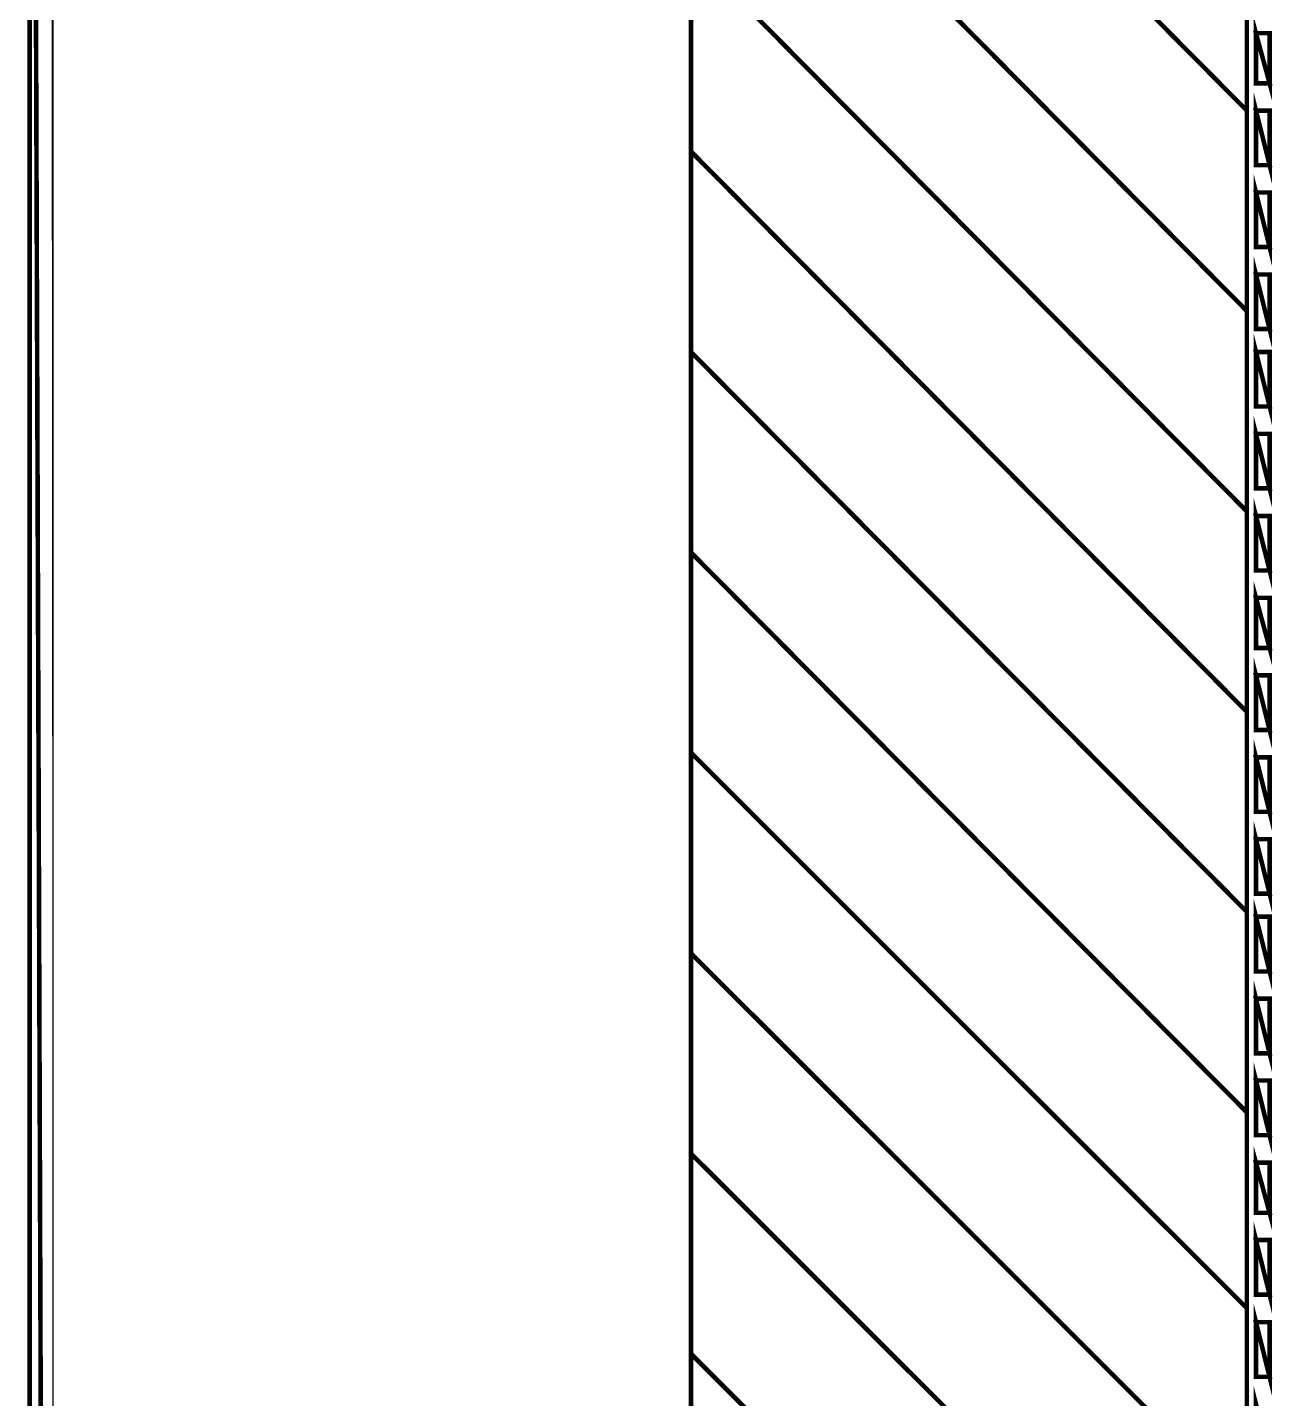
# Model space of a CAD drawing. Extents: x 0 to 210, y 0 to 297.
# Drawn here: x 143.16 to 154.74, y 230.76 to 243.53 of the extents above; entities that cross this region are included whole.
import ezdxf

# ---------------------------------------------------------------- set-up
doc = ezdxf.new("R2010")
doc.units = 0
doc.header["$MEASUREMENT"] = 0
for name, color, linetype in [('C00-00-00-BLACK', 7, 'Continuous'), ('C00-FF-00', 3, 'Continuous'), ('CFF-00-00', 1, 'Continuous')]:
    doc.layers.add(name, color=color, linetype=linetype)

msp = doc.modelspace()

# ---------------------------------------------------------------- linework, layer by layer
at = {"layer": 'C00-00-00-BLACK', "const_width": 0.0423}
for points in [[(149.331, 262.549), (149.331, 160.605)], [(154.503, 262.295), (154.503, 159.586)], [(154.503, 242.752), (149.331, 247.967)], [(154.503, 240.887), (149.331, 246.102)], [(154.503, 239.022), (149.331, 244.237)], [(154.503, 237.156), (149.331, 242.372)], [(154.503, 235.295), (149.331, 240.506)], [(154.503, 233.429), (149.331, 238.64)], [(154.503, 231.606), (149.331, 236.776)], [(154.503, 229.741), (149.331, 234.91)], [(154.503, 227.875), (149.331, 233.046)], [(154.503, 226.009), (149.331, 231.182)]]:
    msp.add_lwpolyline(points, dxfattribs=at)
at = {"layer": 'C00-FF-00', "const_width": 0.0423}
for points in [[(154.588, 243.006), (154.715, 243.006), (154.588, 243.472), (154.588, 243.006)], [(154.715, 243.006), (154.588, 243.472), (154.715, 243.472), (154.715, 243.006)], [(154.588, 242.244), (154.715, 242.244), (154.588, 242.752), (154.588, 242.244)], [(154.715, 242.244), (154.588, 242.752), (154.715, 242.752), (154.715, 242.244)], [(154.588, 241.482), (154.715, 241.482), (154.588, 241.99), (154.588, 241.482)], [(154.715, 241.482), (154.588, 241.99), (154.715, 241.99), (154.715, 241.482)], [(154.588, 240.719), (154.715, 240.719), (154.588, 241.226), (154.588, 240.719)], [(154.715, 240.719), (154.588, 241.226), (154.715, 241.226), (154.715, 240.719)], [(154.588, 239.998), (154.715, 239.998), (154.588, 240.506), (154.588, 239.998)], [(154.715, 239.998), (154.588, 240.506), (154.715, 240.506), (154.715, 239.998)], [(154.588, 239.236), (154.715, 239.236), (154.588, 239.744), (154.588, 239.236)], [(154.715, 239.236), (154.588, 239.744), (154.715, 239.744), (154.715, 239.236)], [(154.588, 238.472), (154.715, 238.472), (154.588, 238.979), (154.588, 238.472)], [(154.715, 238.472), (154.588, 238.979), (154.715, 238.979), (154.715, 238.472)], [(154.588, 237.751), (154.715, 237.751), (154.588, 238.217), (154.588, 237.751)], [(154.715, 237.751), (154.588, 238.217), (154.715, 238.217), (154.715, 237.751)], [(154.588, 236.987), (154.715, 236.987), (154.588, 237.495), (154.588, 236.987)], [(154.715, 236.987), (154.588, 237.495), (154.715, 237.495), (154.715, 236.987)], [(154.588, 236.225), (154.715, 236.225), (154.588, 236.733), (154.588, 236.225)], [(154.715, 236.225), (154.588, 236.733), (154.715, 236.733), (154.715, 236.225)], [(154.588, 235.463), (154.715, 235.463), (154.588, 235.971), (154.588, 235.463)], [(154.715, 235.463), (154.588, 235.971), (154.715, 235.971), (154.715, 235.463)], [(154.588, 234.74), (154.715, 234.74), (154.588, 235.249), (154.588, 234.74)], [(154.715, 234.74), (154.588, 235.249), (154.715, 235.249), (154.715, 234.74)], [(154.588, 233.978), (154.715, 233.978), (154.588, 234.487), (154.588, 233.978)], [(154.715, 233.978), (154.588, 234.487), (154.715, 234.487), (154.715, 233.978)], [(154.588, 233.216), (154.715, 233.216), (154.588, 233.725), (154.588, 233.216)], [(154.715, 233.216), (154.588, 233.725), (154.715, 233.725), (154.715, 233.216)], [(154.588, 232.494), (154.715, 232.494), (154.588, 232.96), (154.588, 232.494)], [(154.715, 232.494), (154.588, 232.96), (154.715, 232.96), (154.715, 232.494)], [(154.588, 231.732), (154.715, 231.732), (154.588, 232.241), (154.588, 231.732)], [(154.715, 231.732), (154.588, 232.241), (154.715, 232.241), (154.715, 231.732)], [(154.588, 230.967), (154.715, 230.967), (154.588, 231.476), (154.588, 230.967)], [(154.715, 230.967), (154.588, 231.476), (154.715, 231.476), (154.715, 230.967)], [(154.588, 230.206), (154.715, 230.206), (154.588, 230.714), (154.588, 230.206)]]:
    msp.add_lwpolyline(points, close=True, dxfattribs=at)
at = {"layer": 'C00-FF-00'}
for points in [[(154.588, 243.006), (154.715, 243.006), (154.588, 243.472), (154.588, 243.006)], [(154.715, 243.006), (154.588, 243.472), (154.715, 243.472), (154.715, 243.006)], [(154.588, 242.244), (154.715, 242.244), (154.588, 242.752), (154.588, 242.244)], [(154.715, 242.244), (154.588, 242.752), (154.715, 242.752), (154.715, 242.244)], [(154.588, 241.482), (154.715, 241.482), (154.588, 241.99), (154.588, 241.482)], [(154.715, 241.482), (154.588, 241.99), (154.715, 241.99), (154.715, 241.482)], [(154.588, 240.719), (154.715, 240.719), (154.588, 241.226), (154.588, 240.719)], [(154.715, 240.719), (154.588, 241.226), (154.715, 241.226), (154.715, 240.719)], [(154.588, 239.998), (154.715, 239.998), (154.588, 240.506), (154.588, 239.998)], [(154.715, 239.998), (154.588, 240.506), (154.715, 240.506), (154.715, 239.998)], [(154.588, 239.236), (154.715, 239.236), (154.588, 239.744), (154.588, 239.236)], [(154.715, 239.236), (154.588, 239.744), (154.715, 239.744), (154.715, 239.236)], [(154.588, 238.472), (154.715, 238.472), (154.588, 238.979), (154.588, 238.472)], [(154.715, 238.472), (154.588, 238.979), (154.715, 238.979), (154.715, 238.472)], [(154.588, 237.751), (154.715, 237.751), (154.588, 238.217), (154.588, 237.751)], [(154.715, 237.751), (154.588, 238.217), (154.715, 238.217), (154.715, 237.751)], [(154.588, 236.987), (154.715, 236.987), (154.588, 237.495), (154.588, 236.987)], [(154.715, 236.987), (154.588, 237.495), (154.715, 237.495), (154.715, 236.987)], [(154.588, 236.225), (154.715, 236.225), (154.588, 236.733), (154.588, 236.225)], [(154.715, 236.225), (154.588, 236.733), (154.715, 236.733), (154.715, 236.225)], [(154.588, 235.463), (154.715, 235.463), (154.588, 235.971), (154.588, 235.463)], [(154.715, 235.463), (154.588, 235.971), (154.715, 235.971), (154.715, 235.463)], [(154.588, 234.74), (154.715, 234.74), (154.588, 235.249), (154.588, 234.74)], [(154.715, 234.74), (154.588, 235.249), (154.715, 235.249), (154.715, 234.74)], [(154.588, 233.978), (154.715, 233.978), (154.588, 234.487), (154.588, 233.978)], [(154.715, 233.978), (154.588, 234.487), (154.715, 234.487), (154.715, 233.978)], [(154.588, 233.216), (154.715, 233.216), (154.588, 233.725), (154.588, 233.216)], [(154.715, 233.216), (154.588, 233.725), (154.715, 233.725), (154.715, 233.216)], [(154.588, 232.494), (154.715, 232.494), (154.588, 232.96), (154.588, 232.494)], [(154.715, 232.494), (154.588, 232.96), (154.715, 232.96), (154.715, 232.494)], [(154.588, 231.732), (154.715, 231.732), (154.588, 232.241), (154.588, 231.732)], [(154.715, 231.732), (154.588, 232.241), (154.715, 232.241), (154.715, 231.732)], [(154.588, 230.967), (154.715, 230.967), (154.588, 231.476), (154.588, 230.967)], [(154.715, 230.967), (154.588, 231.476), (154.715, 231.476), (154.715, 230.967)]]:
    msp.add_lwpolyline(points, close=True, dxfattribs=at)
at = {"layer": 'CFF-00-00', "const_width": 0.0423}
for points in [[(143.179, 197.948), (143.393, 197.948), (143.179, 260.81), (143.179, 197.948)], [(143.393, 197.948), (143.179, 260.81), (143.393, 260.81), (143.393, 197.948)]]:
    msp.add_lwpolyline(points, close=True, dxfattribs=at)
at = {"layer": 'CFF-00-00'}
for points in [[(143.179, 197.948), (143.393, 197.948), (143.179, 260.81), (143.179, 197.948)], [(143.393, 197.948), (143.179, 260.81), (143.393, 260.81), (143.393, 197.948)]]:
    msp.add_lwpolyline(points, close=True, dxfattribs=at)

doc.saveas('drawing.dxf')
